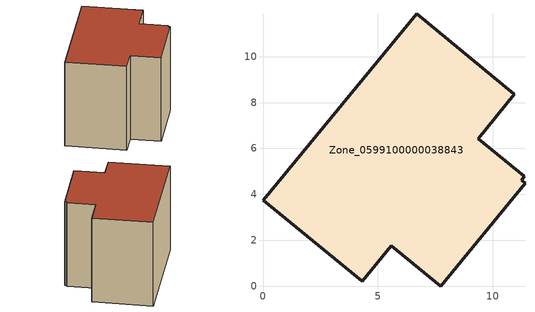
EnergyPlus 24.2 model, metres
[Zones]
Zone_0599100000038843
 floor ground (C_G): 5.59,1.77 4.32,0.22 0,3.75 6.69,11.87 10.95,8.37 9.37,6.43 11.39,4.78 11.26,4.61 11.42,4.49 7.75,0 z0
 wall outside (C_F): 6.69,11.87 0,3.75 4.32,0.22 5.59,1.77 7.75,0 11.42,4.49 11.26,4.61 11.39,4.78 9.37,6.43 10.95,8.37 6.69,11.87 z0:8.48
 roof outside (C_R): 11.39,4.78 9.37,6.43 10.95,8.37 6.69,11.87 0,3.75 4.32,0.22 5.59,1.77 7.75,0 11.42,4.49 11.26,4.61 z8.48
[BUILDING]
Pand.0599100000038843: North Axis=0; Terrain=City; Loads Convergence Tolerance Value=0.04; Temperature Convergence Tolerance Value=0.4; Solar Distribution=FullExterior; Maximum Number of Warmup Days=25; Minimum Number of Warmup Days=1
[Site:Location]
Rotterdam.The.Hague.AP_ZH_NLD Design_Conditions: Latitude=51.96; Longitude=4.45; Time Zone=1; Elevation=-4.5
[SITE:GROUNDTEMPERATURE:BUILDINGSURFACE]
18, 18, 18, 18, 18, 18, 18, 18, 18, 18, 18, 18
[MATERIAL] Thermal Absorptance=0.9; Solar Absorptance=0.7; Visible Absorptance=0.7
Name | Roughness | Thickness | Conductivity | Density | Specific Heat
G.TC.1946-1964 | MediumSmooth | 0.15 | 1 | 540 | 1210
F.TC.1946-1964 | Rough | 0.3 | 0.857143 | 1920 | 840
R.TC.1946-1964 | MediumRough | 0.2 | 0.235294 | 1500 | 1000
[CONSTRUCTION]
C_G: G.TC.1946-1964
C_F: F.TC.1946-1964
C_R: R.TC.1946-1964
[ZONE]
Zone_0599100000038843: Type=1; Multiplier=1; Ceiling Height=Autocalculate; Volume=Autocalculate; Floor Area=autocalculate; Part of Total Floor Area=Yes
[ZONEINFILTRATION:DESIGNFLOWRATE]
Infil_Zone_0599100000038843: Zone or ZoneList or Space or SpaceList=Zone_0599100000038843; Schedule=AlwaysOn; Design Flow Rate Calculation Method=Flow/Area; Flow Rate per Floor Area=0.003; Constant Term Coefficient=1; Temperature Term Coefficient=0; Velocity Term Coefficient=0; Velocity Squared Term Coefficient=0
[HVACTEMPLATE:ZONE:IDEALLOADSAIRSYSTEM]
Zone_0599100000038843: Maximum Heating Supply Air Temperature=50; Minimum Cooling Supply Air Temperature=13; Maximum Heating Supply Air Humidity Ratio=0.0156; Minimum Cooling Supply Air Humidity Ratio=0.0077; Heating Limit=NoLimit; Cooling Limit=NoLimit; Dehumidification Control Type=ConstantSensibleHeatRatio; Cooling Sensible Heat Ratio=0.7; Dehumidification Setpoint=60; Humidification Control Type=None; Humidification Setpoint=30; Outdoor Air Method=None; Outdoor Air Flow Rate per Person=0.00944; Outdoor Air Flow Rate per Zone Floor Area=0; Outdoor Air Flow Rate per Zone=0; Demand Controlled Ventilation Type=None; Outdoor Air Economizer Type=NoEconomizer; Heat Recovery Type=None; Sensible Heat Recovery Effectiveness=0.7; Latent Heat Recovery Effectiveness=0.65
[ZONECONTROL:THERMOSTAT]
ThermostatControl_Zone_0599100000038843: Zone or ZoneList=Zone_0599100000038843; Control Type Schedule=DualSetpointControlType; Control 1=Thermostat_Zone_0599100000038843; Temperature Difference Between Cutout And Setpoint=0
[THERMOSTATSETPOINT:DUALSETPOINT]
Thermostat_Zone_0599100000038843: Heating Setpoint Temperature Schedule=HeatingSetpoint_Zone_0599100000038843; Cooling Setpoint Temperature Schedule=CoolingSetpoint_Zone_0599100000038843
[SCHEDULE:COMPACT]
HeatingSetpoint_Zone_0599100000038843: Through: 12/31, For: AllDays, Until: 24:00, 21
CoolingSetpoint_Zone_0599100000038843: Through: 12/31, For: AllDays, Until: 24:00, 24
DualSetpointControlType: Through: 12/31, For: AllDays, Until: 24:00, 4
AlwaysOn: Through: 12/31, For: AllDays, Until: 24:00, 1
